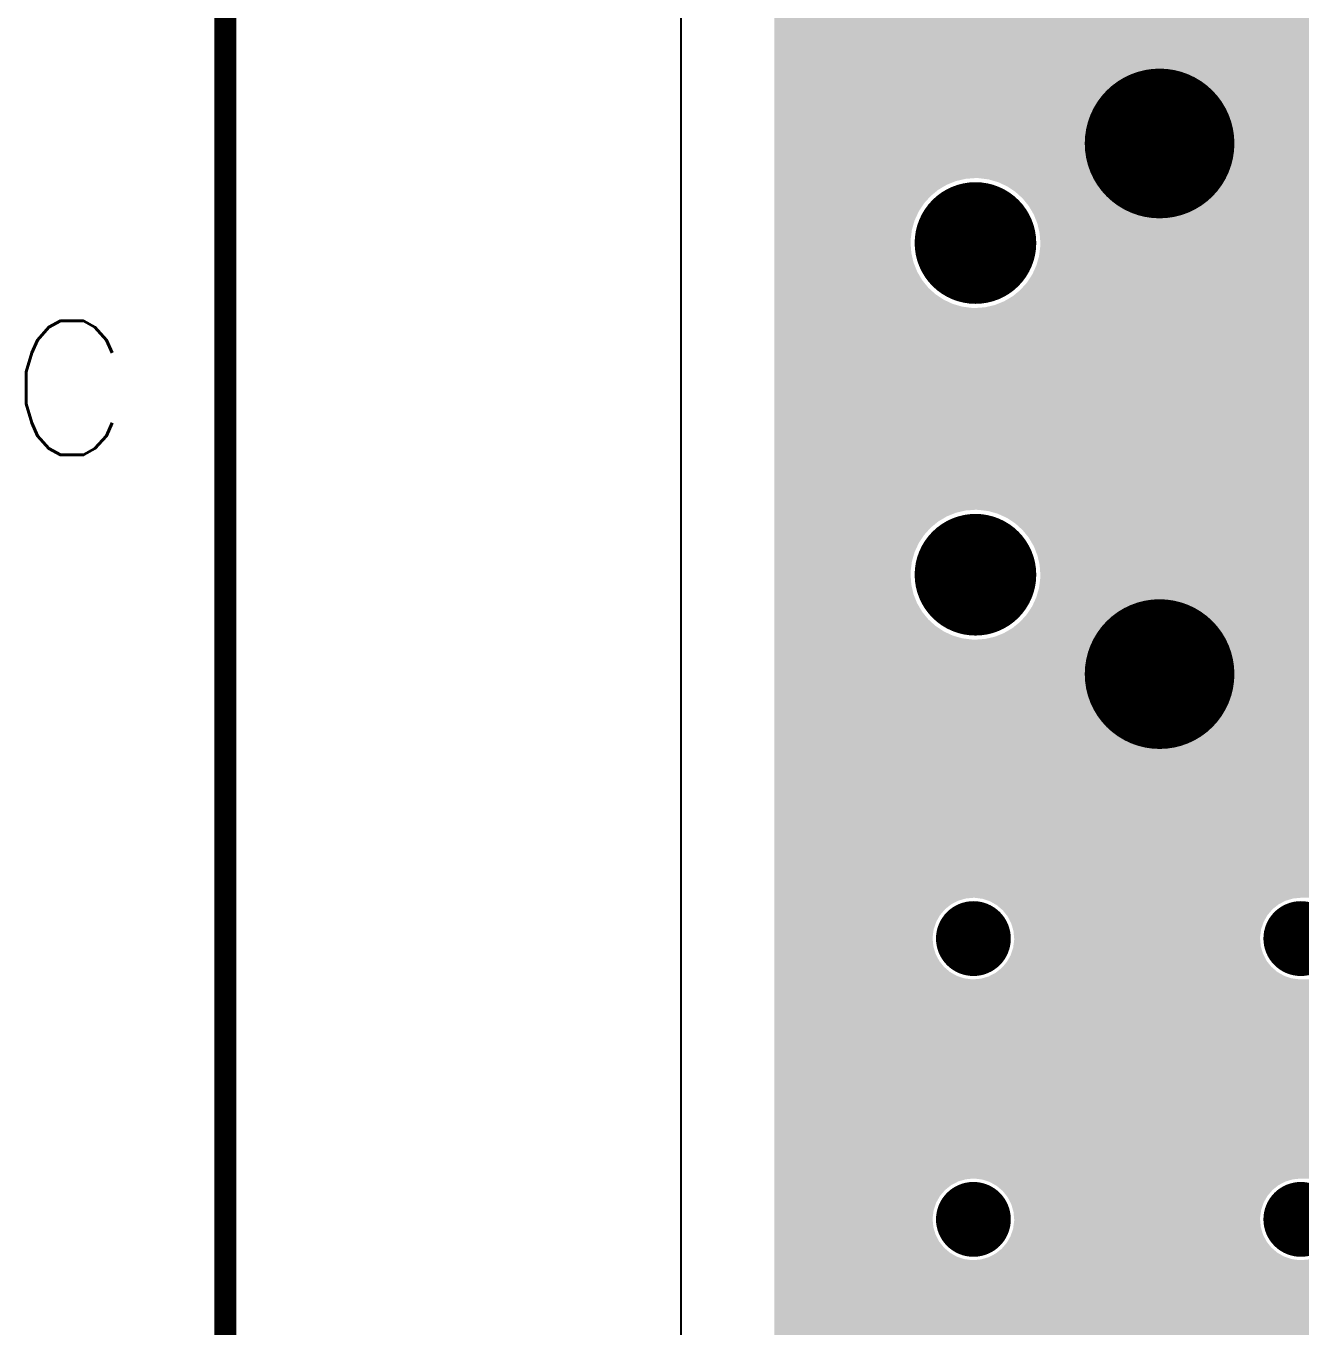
# Model space of a CAD drawing. Extents: x 295 to 953, y 10 to 290.
# Drawn here: x 487.51 to 516.07, y 151.47 to 180.6 of the extents above; entities that cross this region are included whole.
import ezdxf
from ezdxf.enums import TextEntityAlignment as Align

# ---------------------------------------------------------------- set-up
doc = ezdxf.new("R2010")
doc.units = 0
doc.header["$LTSCALE"] = 5
doc.header["$MEASUREMENT"] = 0
doc.layers.get('0').update_dxf_attribs({"linetype": 'CONTINUOUS', "lineweight": 25})
doc.layers.add('문자', color=4, linetype='CONTINUOUS')
doc.layers.add('테두리', color=3, linetype='CONTINUOUS')
doc.styles.get("Standard").update_dxf_attribs({"font": 'simplex.shx'})

# ---------------------------------------------------------------- blocks, each defined once
blk = doc.blocks.new('C')
at = {"layer": '테두리', "const_width": 0.5}
blk.add_lwpolyline([(15, 285), (15, 15), (405, 15), (405, 285), (15, 285)], dxfattribs=at)
at = {"layer": '문자'}
blk.add_text('C', height=3, dxfattribs=at).set_placement((11.5, 172.5), align=Align.MIDDLE)

msp = doc.modelspace()

# ---------------------------------------------------------------- linework, layer by layer
msp.add_line((502.179, 232.678), (502.179, 102.326))
msp.add_line((502.179, 232.678), (502.179, 102.326))
for points, const_width in [([(512.066, 177.973, 1), (513.742, 177.973, 1)], 1.676), ([(508.099, 175.744, 1), (509.461, 175.744, 1)], 1.362), ([(508.099, 168.317, 1), (509.461, 168.317, 1)], 1.362), ([(512.066, 166.092, 1), (513.742, 166.092, 1)], 1.676), ([(508.315, 160.17, 1), (509.153, 160.17, 1)], 0.838), ([(515.649, 160.17, 1), (516.487, 160.17, 1)], 0.838), ([(508.315, 153.883, 1), (509.153, 153.883, 1)], 0.838), ([(515.649, 153.883, 1), (516.487, 153.883, 1)], 0.838)]:
    msp.add_lwpolyline(points, format="xyb", close=True, dxfattribs=dict(const_width=const_width))
for points in [[(504.275, 179.465), (504.275, 181.424), (554.206, 179.465), (554.206, 181.424)], [(504.275, 179.448), (504.275, 179.465), (512.681, 179.448), (512.904, 179.465)], [(504.275, 179.399), (504.275, 179.448), (512.463, 179.399), (512.681, 179.448)], [(513.01, 179.461), (512.904, 179.465), (554.206, 179.461), (554.206, 179.465)], [(513.232, 179.429), (513.01, 179.461), (554.206, 179.429), (554.206, 179.461)], [(504.275, 179.317), (504.275, 179.399), (512.255, 179.317), (512.463, 179.399)], [(504.275, 179.205), (504.275, 179.317), (512.062, 179.205), (512.255, 179.317)], [(504.275, 179.065), (504.275, 179.205), (511.887, 179.065), (512.062, 179.205)], [(513.445, 179.364), (513.232, 179.429), (554.206, 179.364), (554.206, 179.429)], [(513.647, 179.267), (513.445, 179.364), (554.206, 179.267), (554.206, 179.364)], [(513.832, 179.142), (513.647, 179.267), (554.206, 179.142), (554.206, 179.267)], [(504.275, 178.901), (504.275, 179.065), (511.736, 178.901), (511.887, 179.065)], [(504.275, 178.716), (504.275, 178.901), (511.61, 178.716), (511.736, 178.901)], [(513.996, 178.99), (513.832, 179.142), (554.206, 178.99), (554.206, 179.142)], [(514.072, 178.895), (513.996, 178.99), (554.206, 178.895), (554.206, 178.99)], [(514.085, 178.878), (514.072, 178.895), (530.563, 178.878), (530.737, 178.895)], [(514.125, 178.829), (514.085, 178.878), (530.395, 178.829), (530.563, 178.878)], [(504.275, 178.514), (504.275, 178.716), (511.514, 178.514), (511.61, 178.716)], [(514.136, 178.815), (514.125, 178.829), (530.369, 178.815), (530.395, 178.829)], [(514.174, 178.748), (514.136, 178.815), (530.24, 178.748), (530.369, 178.815)], [(514.237, 178.64), (514.174, 178.748), (530.103, 178.64), (530.24, 178.748)], [(514.248, 178.622), (514.237, 178.64), (530.088, 178.622), (530.103, 178.64)], [(514.293, 178.507), (514.248, 178.622), (529.989, 178.507), (530.088, 178.622)], [(504.275, 178.301), (504.275, 178.514), (511.448, 178.301), (511.514, 178.514)], [(504.275, 178.08), (504.275, 178.301), (511.416, 178.08), (511.448, 178.301)], [(514.329, 178.414), (514.293, 178.507), (529.936, 178.414), (529.989, 178.507)], [(514.343, 178.355), (514.329, 178.414), (529.903, 178.355), (529.936, 178.414)], [(514.379, 178.196), (514.343, 178.355), (529.849, 178.196), (529.903, 178.355)], [(504.275, 177.973), (504.275, 178.08), (511.412, 177.973), (511.416, 178.08)], [(514.38, 178.189), (514.379, 178.196), (529.847, 178.189), (529.849, 178.196)], [(514.393, 178.016), (514.38, 178.189), (529.824, 178.016), (529.847, 178.189)], [(514.395, 177.982), (514.393, 178.016), (529.823, 177.982), (529.824, 178.016)], [(514.396, 177.973), (514.395, 177.982), (529.824, 177.973), (529.823, 177.982)], [(504.275, 177.75), (504.275, 177.973), (511.429, 177.75), (511.412, 177.973)], [(504.275, 177.532), (504.275, 177.75), (511.479, 177.532), (511.429, 177.75)], [(514.36, 177.646), (514.383, 177.808), (529.888, 177.646), (529.84, 177.808)], [(514.383, 177.808), (514.392, 177.867), (529.84, 177.808), (529.834, 177.867)], [(514.392, 177.867), (514.396, 177.973), (529.834, 177.867), (529.824, 177.973)], [(504.275, 177.324), (504.275, 177.532), (511.56, 177.324), (511.479, 177.532)], [(514.244, 177.326), (514.282, 177.406), (518.977, 177.326), (519.114, 177.406)], [(514.282, 177.406), (514.294, 177.432), (519.114, 177.406), (519.192, 177.432)], [(514.294, 177.432), (514.302, 177.456), (519.192, 177.432), (519.264, 177.456)], [(514.302, 177.456), (514.307, 177.472), (519.264, 177.456), (519.421, 177.472)], [(514.307, 177.472), (514.31, 177.485), (529.98, 177.472), (529.97, 177.485)], [(514.31, 177.485), (514.358, 177.64), (529.97, 177.485), (529.889, 177.64)], [(514.358, 177.64), (514.36, 177.646), (529.889, 177.64), (529.888, 177.646)], [(504.275, 177.198), (504.275, 177.324), (511.634, 177.198), (511.56, 177.324)], [(504.275, 177.181), (504.275, 177.198), (508.56, 177.181), (508.78, 177.198)], [(504.275, 177.131), (504.275, 177.181), (508.345, 177.131), (508.56, 177.181)], [(504.275, 177.05), (504.275, 177.131), (508.14, 177.05), (508.345, 177.131)], [(508.856, 177.196), (508.78, 177.198), (511.635, 177.196), (511.634, 177.198)], [(509.075, 177.168), (508.856, 177.196), (511.651, 177.168), (511.635, 177.196)], [(509.202, 177.131), (509.075, 177.168), (511.672, 177.131), (511.651, 177.168)], [(509.287, 177.107), (509.202, 177.131), (511.692, 177.107), (511.672, 177.131)], [(509.487, 177.014), (509.287, 177.107), (511.766, 177.014), (511.692, 177.107)], [(514.103, 177.091), (514.191, 177.22), (518.769, 177.091), (518.86, 177.22)], [(514.191, 177.22), (514.198, 177.23), (518.86, 177.22), (518.872, 177.23)], [(514.198, 177.23), (514.244, 177.326), (518.872, 177.23), (518.977, 177.326)], [(504.275, 176.938), (504.275, 177.05), (507.95, 176.938), (508.14, 177.05)], [(504.275, 176.798), (504.275, 176.938), (507.779, 176.798), (507.95, 176.938)], [(509.575, 176.957), (509.487, 177.014), (511.812, 176.957), (511.766, 177.014)], [(509.671, 176.893), (509.575, 176.957), (511.881, 176.893), (511.812, 176.957)], [(509.768, 176.805), (509.671, 176.893), (511.976, 176.805), (511.881, 176.893)], [(513.807, 176.79), (513.921, 176.881), (518.676, 176.79), (518.694, 176.881)], [(513.921, 176.881), (513.98, 176.945), (518.694, 176.881), (518.706, 176.945)], [(513.98, 176.945), (514.072, 177.045), (518.706, 176.945), (518.749, 177.045)], [(514.072, 177.045), (514.103, 177.091), (518.749, 177.045), (518.769, 177.091)], [(504.275, 176.635), (504.275, 176.798), (507.631, 176.635), (507.779, 176.798)], [(504.275, 176.451), (504.275, 176.635), (507.509, 176.451), (507.631, 176.635)], [(509.835, 176.745), (509.768, 176.805), (512.065, 176.745), (511.976, 176.805)], [(509.888, 176.679), (509.835, 176.745), (512.161, 176.679), (512.065, 176.745)], [(509.967, 176.583), (509.888, 176.679), (512.363, 176.583), (512.161, 176.679)], [(509.974, 176.574), (509.967, 176.583), (512.393, 176.574), (512.363, 176.583)], [(510.007, 176.518), (509.974, 176.574), (512.576, 176.518), (512.393, 176.574)], [(513.127, 176.498), (513.345, 176.548), (518.712, 176.498), (518.696, 176.548)], [(513.345, 176.548), (513.394, 176.567), (518.696, 176.548), (518.69, 176.567)], [(513.394, 176.567), (513.553, 176.63), (518.69, 176.567), (518.683, 176.63)], [(513.553, 176.63), (513.716, 176.724), (518.683, 176.63), (518.673, 176.724)], [(513.716, 176.724), (513.746, 176.742), (518.673, 176.724), (518.674, 176.742)], [(513.746, 176.742), (513.807, 176.79), (518.674, 176.742), (518.676, 176.79)], [(504.275, 176.25), (504.275, 176.451), (507.417, 176.25), (507.509, 176.451)], [(504.275, 176.038), (504.275, 176.25), (507.356, 176.038), (507.417, 176.25)], [(510.026, 176.485), (510.007, 176.518), (512.798, 176.485), (512.576, 176.518)], [(510.029, 176.481), (510.026, 176.485), (512.904, 176.481), (512.798, 176.485)], [(510.066, 176.417), (510.029, 176.481), (518.739, 176.417), (518.718, 176.481)], [(510.086, 176.384), (510.066, 176.417), (518.759, 176.384), (518.739, 176.417)], [(510.127, 176.28), (510.086, 176.384), (518.819, 176.28), (518.759, 176.384)], [(510.168, 176.179), (510.127, 176.28), (518.912, 176.179), (518.819, 176.28)], [(512.904, 176.481), (513.127, 176.498), (518.718, 176.481), (518.712, 176.498)], [(504.275, 175.819), (504.275, 176.038), (507.328, 175.819), (507.356, 176.038)], [(510.171, 176.164), (510.168, 176.179), (518.926, 176.164), (518.912, 176.179)], [(510.192, 176.072), (510.171, 176.164), (519.055, 176.072), (518.926, 176.164)], [(510.207, 176.01), (510.192, 176.072), (519.2, 176.01), (519.055, 176.072)], [(510.214, 175.979), (510.207, 176.01), (519.355, 175.979), (519.2, 176.01)], [(510.215, 175.976), (510.214, 175.979), (519.421, 175.976), (519.355, 175.979)], [(510.218, 175.964), (510.215, 175.976), (532.973, 175.964), (532.974, 175.976)], [(510.221, 175.921), (510.218, 175.964), (532.967, 175.921), (532.973, 175.964)], [(504.275, 175.744), (504.275, 175.819), (507.326, 175.744), (507.328, 175.819)], [(504.275, 175.524), (504.275, 175.744), (507.343, 175.524), (507.326, 175.744)], [(510.216, 175.544), (510.232, 175.668), (533.033, 175.544), (532.996, 175.668)], [(510.224, 175.886), (510.221, 175.921), (532.966, 175.886), (532.967, 175.921)], [(510.234, 175.744), (510.224, 175.886), (532.98, 175.744), (532.966, 175.886)], [(510.232, 175.668), (510.234, 175.712), (532.996, 175.668), (532.983, 175.712)], [(510.234, 175.712), (510.234, 175.744), (532.983, 175.712), (532.98, 175.744)], [(504.275, 175.309), (504.275, 175.524), (507.392, 175.309), (507.343, 175.524)], [(510.148, 175.252), (510.187, 175.389), (533.222, 175.252), (533.113, 175.389)], [(510.187, 175.389), (510.204, 175.449), (533.113, 175.389), (533.082, 175.449)], [(510.204, 175.449), (510.216, 175.544), (533.082, 175.449), (533.033, 175.544)], [(504.275, 175.104), (504.275, 175.309), (507.474, 175.104), (507.392, 175.309)], [(504.275, 174.913), (504.275, 175.104), (507.586, 174.913), (507.474, 175.104)], [(510.058, 175.052), (510.098, 175.139), (533.507, 175.052), (533.355, 175.139)], [(510.098, 175.139), (510.143, 175.237), (533.355, 175.139), (533.24, 175.237)], [(510.143, 175.237), (510.148, 175.252), (533.24, 175.237), (533.222, 175.252)], [(504.275, 174.742), (504.275, 174.913), (507.725, 174.742), (507.586, 174.913)], [(509.795, 174.704), (509.929, 174.852), (554.206, 174.704), (554.206, 174.852)], [(509.929, 174.852), (510.009, 174.972), (554.206, 174.852), (554.206, 174.972)], [(510.009, 174.973), (510.024, 174.996), (533.846, 174.973), (533.672, 174.996)], [(510.009, 174.972), (510.009, 174.973), (533.88, 174.972), (533.846, 174.973)], [(510.024, 174.996), (510.051, 175.037), (533.672, 174.996), (533.553, 175.037)], [(510.051, 175.037), (510.058, 175.052), (533.553, 175.037), (533.507, 175.052)], [(504.275, 174.594), (504.275, 174.742), (507.889, 174.594), (507.725, 174.742)], [(504.275, 174.473), (504.275, 174.594), (508.073, 174.473), (507.889, 174.594)], [(509.439, 174.449), (509.61, 174.55), (544.771, 174.449), (544.899, 174.55)], [(509.61, 174.55), (509.62, 174.557), (544.899, 174.55), (544.908, 174.557)], [(509.62, 174.557), (509.719, 174.638), (544.908, 174.557), (545.064, 174.638)], [(509.719, 174.638), (509.78, 174.687), (545.064, 174.638), (545.231, 174.687)], [(509.78, 174.687), (509.781, 174.689), (545.231, 174.687), (545.245, 174.689)], [(509.781, 174.689), (509.795, 174.704), (545.245, 174.689), (545.405, 174.704)], [(504.275, 174.38), (504.275, 174.473), (508.273, 174.38), (508.073, 174.473)], [(504.275, 174.319), (504.275, 174.38), (508.486, 174.319), (508.273, 174.38)], [(504.275, 174.291), (504.275, 174.319), (508.704, 174.291), (508.486, 174.319)], [(504.275, 174.289), (504.275, 174.291), (508.78, 174.289), (508.704, 174.291)], [(504.275, 174.164), (504.275, 174.289), (544.571, 174.164), (544.643, 174.289)], [(508.78, 174.289), (509, 174.306), (544.643, 174.289), (544.652, 174.306)], [(509, 174.306), (509.043, 174.316), (544.652, 174.306), (544.658, 174.316)], [(509.043, 174.316), (509.215, 174.356), (544.658, 174.316), (544.692, 174.356)], [(509.215, 174.356), (509.42, 174.438), (544.692, 174.356), (544.762, 174.438)], [(509.42, 174.438), (509.439, 174.449), (544.762, 174.438), (544.771, 174.449)], [(504.275, 173.998), (504.275, 174.164), (544.515, 173.998), (544.571, 174.164)], [(504.275, 173.825), (504.275, 173.998), (544.492, 173.825), (544.515, 173.998)], [(504.275, 173.791), (504.275, 173.825), (544.492, 173.791), (544.492, 173.825)], [(504.275, 173.656), (504.275, 173.791), (544.504, 173.656), (544.492, 173.791)], [(504.275, 173.64), (504.275, 173.656), (530.563, 173.64), (530.737, 173.656)], [(504.275, 173.59), (504.275, 173.64), (530.395, 173.59), (530.563, 173.64)], [(504.275, 173.51), (504.275, 173.59), (530.24, 173.51), (530.395, 173.59)], [(504.275, 173.401), (504.275, 173.51), (530.103, 173.401), (530.24, 173.51)], [(504.275, 173.268), (504.275, 173.401), (529.989, 173.268), (530.103, 173.401)], [(504.275, 173.116), (504.275, 173.268), (529.903, 173.116), (529.989, 173.268)], [(504.275, 172.951), (504.275, 173.116), (529.847, 172.951), (529.903, 173.116)], [(504.275, 172.777), (504.275, 172.951), (529.824, 172.777), (529.847, 172.951)], [(504.275, 172.743), (504.275, 172.777), (529.823, 172.743), (529.824, 172.777)], [(504.275, 172.569), (504.275, 172.743), (529.84, 172.569), (529.823, 172.743)], [(504.275, 172.401), (504.275, 172.569), (529.889, 172.401), (529.84, 172.569)], [(504.275, 172.246), (504.275, 172.401), (529.97, 172.246), (529.889, 172.401)], [(504.275, 172.109), (504.275, 172.246), (530.079, 172.109), (529.97, 172.246)], [(504.275, 171.995), (504.275, 172.109), (530.211, 171.995), (530.079, 172.109)], [(504.275, 171.909), (504.275, 171.995), (530.363, 171.909), (530.211, 171.995)], [(504.275, 171.853), (504.275, 171.909), (530.529, 171.853), (530.363, 171.909)], [(504.275, 171.83), (504.275, 171.853), (530.702, 171.83), (530.529, 171.853)], [(504.275, 171.829), (504.275, 171.83), (530.737, 171.829), (530.702, 171.83)], [(504.275, 170.513), (504.275, 171.829), (554.206, 170.513), (554.206, 171.829)], [(504.275, 170.496), (504.275, 170.513), (541.04, 170.496), (541.214, 170.513)], [(504.275, 170.447), (504.275, 170.496), (540.873, 170.447), (541.04, 170.496)], [(504.275, 170.366), (504.275, 170.447), (540.717, 170.366), (540.873, 170.447)], [(504.275, 170.348), (504.275, 170.366), (540.694, 170.348), (540.717, 170.366)], [(504.275, 170.331), (504.275, 170.348), (528.484, 170.331), (528.641, 170.348)], [(504.275, 170.282), (504.275, 170.331), (528.334, 170.282), (528.484, 170.331)], [(504.275, 170.202), (504.275, 170.282), (528.197, 170.202), (528.334, 170.282)], [(504.275, 170.095), (504.275, 170.202), (528.081, 170.095), (528.197, 170.202)], [(504.275, 169.966), (504.275, 170.095), (527.989, 169.966), (528.081, 170.095)], [(504.275, 169.821), (504.275, 169.966), (527.927, 169.821), (527.989, 169.966)], [(504.275, 169.771), (504.275, 169.821), (527.917, 169.771), (527.927, 169.821)], [(504.275, 169.755), (504.275, 169.771), (508.56, 169.755), (508.78, 169.771)], [(504.275, 169.705), (504.275, 169.755), (508.345, 169.705), (508.56, 169.755)], [(504.275, 169.623), (504.275, 169.705), (508.14, 169.623), (508.345, 169.705)], [(504.275, 169.511), (504.275, 169.623), (507.95, 169.511), (508.14, 169.623)], [(508.856, 169.769), (508.78, 169.771), (527.916, 169.769), (527.917, 169.771)], [(509.075, 169.741), (508.856, 169.769), (527.911, 169.741), (527.916, 169.769)], [(509.287, 169.68), (509.075, 169.741), (527.899, 169.68), (527.911, 169.741)], [(509.319, 169.665), (509.287, 169.68), (527.896, 169.665), (527.899, 169.68)], [(509.462, 169.6), (509.319, 169.665), (527.893, 169.6), (527.896, 169.665)], [(509.487, 169.588), (509.462, 169.6), (527.894, 169.588), (527.893, 169.6)], [(509.671, 169.466), (509.487, 169.588), (527.907, 169.466), (527.894, 169.588)], [(504.275, 169.372), (504.275, 169.511), (507.779, 169.372), (507.95, 169.511)], [(504.275, 169.208), (504.275, 169.372), (507.631, 169.208), (507.779, 169.372)], [(509.698, 169.442), (509.671, 169.466), (527.91, 169.442), (527.907, 169.466)], [(509.835, 169.318), (509.698, 169.442), (527.951, 169.318), (527.91, 169.442)], [(509.856, 169.292), (509.835, 169.318), (527.959, 169.292), (527.951, 169.318)], [(509.967, 169.156), (509.856, 169.292), (528.039, 169.156), (527.959, 169.292)], [(504.275, 169.024), (504.275, 169.208), (507.509, 169.024), (507.631, 169.208)], [(504.275, 168.824), (504.275, 169.024), (507.417, 168.824), (507.509, 169.024)], [(509.974, 169.147), (509.967, 169.156), (528.047, 169.147), (528.039, 169.156)], [(510.038, 169.039), (509.974, 169.147), (528.146, 169.039), (528.047, 169.147)], [(510.086, 168.957), (510.038, 169.039), (528.261, 168.957), (528.146, 169.039)], [(510.09, 168.947), (510.086, 168.957), (528.275, 168.947), (528.261, 168.957)], [(504.275, 168.612), (504.275, 168.824), (507.356, 168.612), (507.417, 168.824)], [(510.115, 168.885), (510.09, 168.947), (528.42, 168.885), (528.275, 168.947)], [(510.127, 168.854), (510.115, 168.885), (528.575, 168.854), (528.42, 168.885)], [(510.128, 168.851), (510.127, 168.854), (528.641, 168.851), (528.575, 168.854)], [(510.162, 168.766), (510.128, 168.851), (540.841, 168.766), (540.69, 168.851)], [(510.168, 168.752), (510.162, 168.766), (540.881, 168.752), (540.841, 168.766)], [(510.178, 168.71), (510.168, 168.752), (541.007, 168.71), (540.881, 168.752)], [(510.183, 168.687), (510.178, 168.71), (541.18, 168.687), (541.007, 168.71)], [(510.183, 168.686), (510.183, 168.687), (541.214, 168.686), (541.18, 168.687)], [(510.218, 168.537), (510.183, 168.686), (554.206, 168.537), (554.206, 168.686)], [(504.275, 168.393), (504.275, 168.612), (507.328, 168.393), (507.356, 168.612)], [(504.275, 168.317), (504.275, 168.393), (507.326, 168.317), (507.328, 168.393)], [(510.234, 168.317), (510.218, 168.537), (554.206, 168.317), (554.206, 168.537)], [(504.275, 168.097), (504.275, 168.317), (507.343, 168.097), (507.326, 168.317)], [(504.275, 167.882), (504.275, 168.097), (507.392, 167.882), (507.343, 168.097)], [(510.204, 168.023), (510.232, 168.241), (554.206, 168.023), (554.206, 168.241)], [(510.232, 168.241), (510.234, 168.317), (554.206, 168.241), (554.206, 168.317)], [(504.275, 167.677), (504.275, 167.882), (507.474, 167.677), (507.392, 167.882)], [(510.051, 167.61), (510.143, 167.811), (554.206, 167.61), (554.206, 167.811)], [(510.143, 167.811), (510.204, 168.023), (554.206, 167.811), (554.206, 168.023)], [(504.275, 167.487), (504.275, 167.677), (507.586, 167.487), (507.474, 167.677)], [(509.935, 167.435), (509.989, 167.517), (512.255, 167.435), (512.463, 167.517)], [(509.989, 167.517), (510.022, 167.567), (512.463, 167.517), (512.681, 167.567)], [(510.022, 167.567), (510.033, 167.584), (512.681, 167.567), (512.904, 167.584)], [(510.033, 167.584), (510.051, 167.61), (554.206, 167.584), (554.206, 167.61)], [(513.01, 167.58), (512.904, 167.584), (554.206, 167.58), (554.206, 167.584)], [(513.232, 167.547), (513.01, 167.58), (554.206, 167.547), (554.206, 167.58)], [(513.445, 167.482), (513.232, 167.547), (554.206, 167.482), (554.206, 167.547)], [(504.275, 167.316), (504.275, 167.487), (507.725, 167.316), (507.586, 167.487)], [(504.275, 167.168), (504.275, 167.316), (507.889, 167.168), (507.725, 167.316)], [(509.685, 167.184), (509.781, 167.262), (511.887, 167.184), (511.986, 167.262)], [(509.781, 167.262), (509.836, 167.323), (511.986, 167.262), (512.062, 167.323)], [(509.836, 167.323), (509.929, 167.426), (512.062, 167.323), (512.239, 167.426)], [(509.929, 167.426), (509.935, 167.435), (512.239, 167.426), (512.255, 167.435)], [(513.647, 167.386), (513.445, 167.482), (554.206, 167.386), (554.206, 167.482)], [(513.832, 167.26), (513.647, 167.386), (554.206, 167.26), (554.206, 167.386)], [(513.996, 167.108), (513.832, 167.26), (554.206, 167.108), (554.206, 167.26)], [(504.275, 167.046), (504.275, 167.168), (508.073, 167.046), (507.889, 167.168)], [(504.275, 166.954), (504.275, 167.046), (508.273, 166.954), (508.073, 167.046)], [(504.275, 166.893), (504.275, 166.954), (508.486, 166.893), (508.273, 166.954)], [(509, 166.88), (509.215, 166.929), (511.641, 166.88), (511.674, 166.929)], [(509.215, 166.929), (509.42, 167.011), (511.674, 166.929), (511.73, 167.011)], [(509.42, 167.011), (509.434, 167.02), (511.73, 167.011), (511.736, 167.02)], [(509.434, 167.02), (509.61, 167.123), (511.736, 167.02), (511.831, 167.123)], [(509.61, 167.123), (509.685, 167.184), (511.831, 167.123), (511.887, 167.184)], [(514.136, 166.934), (513.996, 167.108), (554.206, 166.934), (554.206, 167.108)], [(514.248, 166.74), (514.136, 166.934), (554.206, 166.74), (554.206, 166.934)], [(504.275, 166.865), (504.275, 166.893), (508.704, 166.865), (508.486, 166.893)], [(504.275, 166.863), (504.275, 166.865), (508.78, 166.863), (508.704, 166.865)], [(504.275, 166.835), (504.275, 166.863), (511.61, 166.835), (511.629, 166.863)], [(504.275, 166.633), (504.275, 166.835), (511.514, 166.633), (511.61, 166.835)], [(504.275, 166.419), (504.275, 166.633), (511.448, 166.419), (511.514, 166.633)], [(508.78, 166.863), (509, 166.88), (511.629, 166.863), (511.641, 166.88)], [(514.329, 166.532), (514.248, 166.74), (554.206, 166.532), (554.206, 166.74)], [(504.275, 166.198), (504.275, 166.419), (511.416, 166.198), (511.448, 166.419)], [(514.379, 166.315), (514.329, 166.532), (554.206, 166.315), (554.206, 166.532)], [(504.275, 166.092), (504.275, 166.198), (511.412, 166.092), (511.416, 166.198)], [(504.275, 165.869), (504.275, 166.092), (511.429, 165.869), (511.412, 166.092)], [(514.396, 166.092), (514.379, 166.315), (554.206, 166.092), (554.206, 166.315)], [(514.392, 165.985), (514.396, 166.092), (554.206, 165.985), (554.206, 166.092)], [(504.275, 165.651), (504.275, 165.869), (511.479, 165.651), (511.429, 165.869)], [(514.294, 165.55), (514.36, 165.764), (554.206, 165.55), (554.206, 165.764)], [(514.36, 165.764), (514.392, 165.985), (554.206, 165.764), (554.206, 165.985)], [(504.275, 165.443), (504.275, 165.651), (511.56, 165.443), (511.479, 165.651)], [(514.198, 165.349), (514.294, 165.55), (554.206, 165.349), (554.206, 165.55)], [(504.275, 165.25), (504.275, 165.443), (511.672, 165.25), (511.56, 165.443)], [(504.275, 165.075), (504.275, 165.25), (511.812, 165.075), (511.672, 165.25)], [(513.921, 165), (514.072, 165.164), (554.206, 165), (554.206, 165.164)], [(514.072, 165.164), (514.198, 165.349), (554.206, 165.164), (554.206, 165.349)], [(504.275, 164.923), (504.275, 165.075), (511.976, 164.923), (511.812, 165.075)], [(504.275, 164.798), (504.275, 164.923), (512.161, 164.798), (511.976, 164.923)], [(513.746, 164.86), (513.921, 165), (554.206, 164.86), (554.206, 165)], [(504.275, 164.701), (504.275, 164.798), (512.363, 164.701), (512.161, 164.798)], [(504.275, 164.636), (504.275, 164.701), (512.576, 164.636), (512.363, 164.701)], [(504.275, 164.604), (504.275, 164.636), (512.798, 164.604), (512.576, 164.636)], [(504.275, 164.6), (504.275, 164.604), (512.904, 164.6), (512.798, 164.604)], [(504.275, 161.547), (504.275, 164.6), (554.206, 161.547), (554.206, 164.6)], [(512.904, 164.6), (513.127, 164.616), (554.206, 164.6), (554.206, 164.616)], [(513.127, 164.616), (513.345, 164.666), (554.206, 164.616), (554.206, 164.666)], [(513.345, 164.666), (513.553, 164.748), (554.206, 164.666), (554.206, 164.748)], [(513.553, 164.748), (513.746, 164.86), (554.206, 164.748), (554.206, 164.86)], [(504.275, 161.53), (504.275, 161.547), (533.932, 161.53), (534.09, 161.547)], [(504.275, 161.48), (504.275, 161.53), (533.782, 161.48), (533.932, 161.53)], [(504.275, 161.401), (504.275, 161.48), (533.646, 161.401), (533.782, 161.48)], [(504.275, 161.294), (504.275, 161.401), (533.529, 161.294), (533.646, 161.401)], [(504.275, 161.165), (504.275, 161.294), (533.437, 161.165), (533.529, 161.294)], [(504.275, 161.083), (504.275, 161.165), (533.402, 161.083), (533.437, 161.165)], [(504.275, 161.067), (504.275, 161.083), (508.56, 161.067), (508.734, 161.083)], [(504.275, 161.017), (504.275, 161.067), (508.392, 161.017), (508.56, 161.067)], [(504.275, 160.937), (504.275, 161.017), (508.237, 160.937), (508.392, 161.017)], [(504.275, 160.828), (504.275, 160.937), (508.1, 160.828), (508.237, 160.937)], [(504.275, 160.695), (504.275, 160.828), (507.986, 160.695), (508.1, 160.828)], [(508.768, 161.083), (508.734, 161.083), (516.061, 161.083), (516.068, 161.083)], [(508.888, 161.067), (508.768, 161.083), (515.894, 161.067), (516.061, 161.083)], [(508.942, 161.06), (508.888, 161.067), (515.87, 161.06), (515.894, 161.067)], [(509.067, 161.017), (508.942, 161.06), (515.727, 161.017), (515.87, 161.06)], [(509.107, 161.004), (509.067, 161.017), (515.701, 161.004), (515.727, 161.017)], [(509.225, 160.937), (509.107, 161.004), (515.571, 160.937), (515.701, 161.004)], [(509.259, 160.917), (509.225, 160.937), (515.547, 160.917), (515.571, 160.937)], [(509.364, 160.828), (509.259, 160.917), (515.434, 160.828), (515.547, 160.917)], [(509.392, 160.804), (509.364, 160.828), (515.414, 160.804), (515.434, 160.828)], [(509.478, 160.695), (509.392, 160.804), (515.321, 160.695), (515.414, 160.804)], [(504.275, 160.543), (504.275, 160.695), (507.9, 160.543), (507.986, 160.695)], [(504.275, 160.378), (504.275, 160.543), (507.844, 160.378), (507.9, 160.543)], [(509.501, 160.667), (509.478, 160.695), (515.304, 160.667), (515.321, 160.695)], [(509.565, 160.543), (509.501, 160.667), (515.234, 160.543), (515.304, 160.667)], [(509.581, 160.511), (509.565, 160.543), (515.224, 160.511), (515.234, 160.543)], [(509.621, 160.378), (509.581, 160.511), (515.178, 160.378), (515.224, 160.511)], [(504.275, 160.204), (504.275, 160.378), (507.821, 160.204), (507.844, 160.378)], [(509.631, 160.344), (509.621, 160.378), (515.174, 160.344), (515.178, 160.378)], [(509.644, 160.204), (509.631, 160.344), (515.155, 160.204), (515.174, 160.344)], [(504.275, 160.17), (504.275, 160.204), (507.82, 160.17), (507.821, 160.204)], [(504.275, 159.996), (504.275, 160.17), (507.837, 159.996), (507.82, 160.17)], [(504.275, 159.828), (504.275, 159.996), (507.887, 159.828), (507.837, 159.996)], [(509.579, 159.828), (509.624, 159.962), (515.221, 159.828), (515.181, 159.962)], [(509.624, 159.962), (509.628, 159.996), (515.181, 159.962), (515.171, 159.996)], [(509.628, 159.996), (509.647, 160.135), (515.171, 159.996), (515.158, 160.135)], [(509.648, 160.17), (509.644, 160.204), (515.155, 160.17), (515.155, 160.204)], [(509.647, 160.135), (509.648, 160.17), (515.158, 160.135), (515.155, 160.17)], [(504.275, 159.673), (504.275, 159.828), (507.967, 159.673), (507.887, 159.828)], [(504.275, 159.536), (504.275, 159.673), (508.076, 159.536), (507.967, 159.673)], [(509.389, 159.536), (509.481, 159.644), (515.41, 159.536), (515.324, 159.644)], [(509.481, 159.644), (509.498, 159.673), (515.324, 159.644), (515.301, 159.673)], [(509.498, 159.673), (509.568, 159.796), (515.301, 159.673), (515.237, 159.796)], [(509.568, 159.796), (509.579, 159.828), (515.237, 159.796), (515.221, 159.828)], [(504.275, 159.422), (504.275, 159.536), (508.209, 159.422), (508.076, 159.536)], [(504.275, 159.336), (504.275, 159.422), (508.361, 159.336), (508.209, 159.422)], [(509.102, 159.336), (509.231, 159.403), (515.695, 159.336), (515.577, 159.403)], [(509.231, 159.403), (509.255, 159.422), (515.577, 159.403), (515.543, 159.422)], [(509.255, 159.422), (509.368, 159.512), (515.543, 159.422), (515.439, 159.512)], [(509.368, 159.512), (509.389, 159.536), (515.439, 159.512), (515.41, 159.536)], [(504.275, 159.28), (504.275, 159.336), (508.526, 159.28), (508.361, 159.336)], [(504.275, 159.257), (504.275, 159.28), (508.7, 159.257), (508.526, 159.28)], [(504.275, 159.256), (504.275, 159.257), (508.734, 159.256), (508.7, 159.257)], [(504.275, 158.944), (504.275, 159.256), (554.206, 158.944), (554.206, 159.256)], [(508.734, 159.256), (508.741, 159.257), (516.068, 159.256), (516.034, 159.257)], [(508.741, 159.257), (508.908, 159.273), (516.034, 159.257), (515.914, 159.273)], [(508.908, 159.273), (508.932, 159.28), (515.914, 159.273), (515.861, 159.28)], [(508.932, 159.28), (509.076, 159.322), (515.861, 159.28), (515.735, 159.322)], [(509.076, 159.322), (509.102, 159.336), (515.735, 159.322), (515.695, 159.336)], [(516.068, 159.256), (516.075, 159.257), (546.453, 159.256), (546.419, 159.257)], [(504.275, 158.942), (504.275, 158.944), (534.043, 158.942), (534.09, 158.944)], [(504.275, 158.937), (504.275, 158.942), (533.996, 158.937), (534.043, 158.942)], [(504.275, 158.929), (504.275, 158.937), (533.949, 158.929), (533.996, 158.937)], [(504.275, 158.917), (504.275, 158.929), (533.904, 158.917), (533.949, 158.929)], [(504.275, 158.902), (504.275, 158.917), (533.859, 158.902), (533.904, 158.917)], [(504.275, 158.885), (504.275, 158.902), (533.816, 158.885), (533.859, 158.902)], [(504.275, 158.864), (504.275, 158.885), (533.774, 158.864), (533.816, 158.885)], [(504.275, 158.84), (504.275, 158.864), (533.733, 158.84), (533.774, 158.864)], [(504.275, 158.821), (504.275, 158.84), (533.706, 158.821), (533.733, 158.84)], [(504.275, 158.702), (504.275, 158.821), (533.825, 158.702), (533.706, 158.821)], [(504.275, 158.667), (504.275, 158.702), (554.206, 158.667), (554.206, 158.702)], [(504.275, 158.628), (504.275, 158.667), (533.526, 158.628), (533.552, 158.667)], [(504.275, 158.587), (504.275, 158.628), (533.503, 158.587), (533.526, 158.628)], [(504.275, 158.544), (504.275, 158.587), (533.483, 158.544), (533.503, 158.587)], [(504.275, 158.501), (504.275, 158.544), (533.466, 158.501), (533.483, 158.544)], [(504.275, 158.456), (504.275, 158.501), (533.452, 158.456), (533.466, 158.501)], [(504.275, 158.41), (504.275, 158.456), (533.442, 158.41), (533.452, 158.456)], [(504.275, 158.363), (504.275, 158.41), (533.434, 158.363), (533.442, 158.41)], [(504.275, 158.316), (504.275, 158.363), (533.43, 158.316), (533.434, 158.363)], [(504.275, 158.269), (504.275, 158.316), (533.43, 158.269), (533.43, 158.316)], [(504.275, 158.222), (504.275, 158.269), (533.432, 158.222), (533.43, 158.269)], [(504.275, 158.176), (504.275, 158.222), (533.438, 158.176), (533.432, 158.222)], [(504.275, 158.13), (504.275, 158.176), (533.448, 158.13), (533.438, 158.176)], [(504.275, 158.084), (504.275, 158.13), (533.46, 158.084), (533.448, 158.13)], [(504.275, 158.04), (504.275, 158.084), (533.476, 158.04), (533.46, 158.084)], [(504.275, 157.997), (504.275, 158.04), (533.495, 157.997), (533.476, 158.04)], [(504.275, 157.955), (504.275, 157.997), (533.517, 157.955), (533.495, 157.997)], [(504.275, 157.916), (504.275, 157.955), (533.542, 157.916), (533.517, 157.955)], [(504.275, 157.901), (504.275, 157.916), (533.552, 157.901), (533.542, 157.916)], [(504.275, 157.866), (504.275, 157.901), (554.206, 157.866), (554.206, 157.901)], [(504.275, 157.746), (504.275, 157.866), (533.706, 157.746), (533.825, 157.866)], [(504.275, 157.721), (504.275, 157.746), (533.745, 157.721), (533.706, 157.746)], [(504.275, 157.697), (504.275, 157.721), (533.786, 157.697), (533.745, 157.721)], [(504.275, 157.677), (504.275, 157.697), (533.829, 157.677), (533.786, 157.697)], [(504.275, 157.66), (504.275, 157.677), (533.873, 157.66), (533.829, 157.677)], [(504.275, 157.647), (504.275, 157.66), (533.918, 157.647), (533.873, 157.66)], [(504.275, 157.636), (504.275, 157.647), (533.964, 157.636), (533.918, 157.647)], [(504.275, 157.629), (504.275, 157.636), (534.01, 157.629), (533.964, 157.636)], [(504.275, 157.625), (504.275, 157.629), (534.057, 157.625), (534.01, 157.629)], [(504.275, 157.624), (504.275, 157.625), (534.104, 157.624), (534.057, 157.625)], [(504.275, 157.356), (504.275, 157.624), (554.206, 157.356), (554.206, 157.624)], [(504.275, 157.339), (504.275, 157.356), (550.277, 157.339), (550.434, 157.356)], [(504.275, 157.289), (504.275, 157.339), (550.127, 157.289), (550.277, 157.339)], [(504.275, 157.21), (504.275, 157.289), (549.99, 157.21), (550.127, 157.289)], [(504.275, 157.103), (504.275, 157.21), (549.874, 157.103), (549.99, 157.21)], [(504.275, 156.974), (504.275, 157.103), (549.782, 156.974), (549.874, 157.103)], [(504.275, 156.829), (504.275, 156.974), (549.72, 156.829), (549.782, 156.974)], [(504.275, 156.673), (504.275, 156.829), (549.689, 156.673), (549.72, 156.829)], [(504.275, 156.607), (504.275, 156.673), (549.686, 156.607), (549.689, 156.673)], [(504.275, 156.45), (504.275, 156.607), (549.703, 156.45), (549.686, 156.607)], [(504.275, 156.3), (504.275, 156.45), (549.752, 156.3), (549.703, 156.45)], [(504.275, 156.163), (504.275, 156.3), (549.832, 156.163), (549.752, 156.3)], [(504.275, 156.047), (504.275, 156.163), (549.939, 156.047), (549.832, 156.163)], [(504.275, 155.955), (504.275, 156.047), (550.068, 155.955), (549.939, 156.047)], [(504.275, 155.893), (504.275, 155.955), (550.213, 155.893), (550.068, 155.955)], [(504.275, 155.862), (504.275, 155.893), (550.369, 155.862), (550.213, 155.893)], [(504.275, 155.859), (504.275, 155.862), (550.434, 155.859), (550.369, 155.862)], [(504.275, 155.845), (504.275, 155.859), (554.206, 155.845), (554.206, 155.859)], [(504.275, 155.828), (504.275, 155.845), (546.279, 155.828), (546.453, 155.845)], [(504.275, 155.778), (504.275, 155.828), (546.111, 155.778), (546.279, 155.828)], [(504.275, 155.698), (504.275, 155.778), (545.956, 155.698), (546.111, 155.778)], [(504.275, 155.589), (504.275, 155.698), (545.819, 155.589), (545.956, 155.698)], [(504.275, 155.456), (504.275, 155.589), (545.705, 155.456), (545.819, 155.589)], [(504.275, 155.304), (504.275, 155.456), (545.619, 155.304), (545.705, 155.456)], [(504.275, 155.139), (504.275, 155.304), (545.563, 155.139), (545.619, 155.304)], [(504.275, 154.966), (504.275, 155.139), (545.54, 154.966), (545.563, 155.139)], [(504.275, 154.931), (504.275, 154.966), (545.539, 154.931), (545.54, 154.966)], [(504.275, 154.797), (504.275, 154.931), (545.552, 154.797), (545.539, 154.931)], [(504.275, 154.78), (504.275, 154.797), (508.56, 154.78), (508.734, 154.797)], [(504.275, 154.731), (504.275, 154.78), (508.392, 154.731), (508.56, 154.78)], [(504.275, 154.65), (504.275, 154.731), (508.237, 154.65), (508.392, 154.731)], [(508.768, 154.796), (508.734, 154.797), (516.061, 154.796), (516.068, 154.797)], [(508.888, 154.78), (508.768, 154.796), (515.894, 154.78), (516.061, 154.796)], [(508.942, 154.773), (508.888, 154.78), (515.87, 154.773), (515.894, 154.78)], [(509.067, 154.731), (508.942, 154.773), (515.727, 154.731), (515.87, 154.773)], [(509.107, 154.717), (509.067, 154.731), (515.701, 154.717), (515.727, 154.731)], [(509.225, 154.65), (509.107, 154.717), (515.571, 154.65), (515.701, 154.717)], [(516.103, 154.796), (516.068, 154.797), (545.552, 154.796), (545.552, 154.797)], [(504.275, 154.541), (504.275, 154.65), (508.1, 154.541), (508.237, 154.65)], [(504.275, 154.409), (504.275, 154.541), (507.986, 154.409), (508.1, 154.541)], [(504.275, 154.257), (504.275, 154.409), (507.9, 154.257), (507.986, 154.409)], [(509.259, 154.631), (509.225, 154.65), (515.547, 154.631), (515.571, 154.65)], [(509.364, 154.541), (509.259, 154.631), (515.434, 154.541), (515.547, 154.631)], [(509.392, 154.517), (509.364, 154.541), (515.414, 154.517), (515.434, 154.541)], [(509.478, 154.409), (509.392, 154.517), (515.321, 154.409), (515.414, 154.517)], [(509.501, 154.38), (509.478, 154.409), (515.304, 154.38), (515.321, 154.409)], [(504.275, 154.091), (504.275, 154.257), (507.844, 154.091), (507.9, 154.257)], [(509.565, 154.257), (509.501, 154.38), (515.234, 154.257), (515.304, 154.38)], [(509.581, 154.225), (509.565, 154.257), (515.224, 154.225), (515.234, 154.257)], [(509.621, 154.091), (509.581, 154.225), (515.178, 154.091), (515.224, 154.225)], [(504.275, 153.918), (504.275, 154.091), (507.821, 153.918), (507.844, 154.091)], [(504.275, 153.883), (504.275, 153.918), (507.82, 153.883), (507.821, 153.918)], [(504.275, 153.709), (504.275, 153.883), (507.837, 153.709), (507.82, 153.883)], [(509.631, 154.057), (509.621, 154.091), (515.174, 154.057), (515.178, 154.091)], [(509.628, 153.709), (509.647, 153.849), (515.171, 153.709), (515.158, 153.849)], [(509.644, 153.918), (509.631, 154.057), (515.155, 153.918), (515.174, 154.057)], [(509.648, 153.883), (509.644, 153.918), (515.155, 153.883), (515.155, 153.918)], [(509.647, 153.849), (509.648, 153.883), (515.158, 153.849), (515.155, 153.883)], [(504.275, 153.542), (504.275, 153.709), (507.887, 153.542), (507.837, 153.709)], [(504.275, 153.387), (504.275, 153.542), (507.967, 153.387), (507.887, 153.542)], [(509.568, 153.51), (509.579, 153.542), (515.237, 153.51), (515.221, 153.542)], [(509.579, 153.542), (509.624, 153.676), (515.221, 153.542), (515.181, 153.676)], [(509.624, 153.676), (509.628, 153.709), (515.181, 153.676), (515.171, 153.709)], [(504.275, 153.25), (504.275, 153.387), (508.076, 153.25), (507.967, 153.387)], [(504.275, 153.136), (504.275, 153.25), (508.209, 153.136), (508.076, 153.25)], [(509.255, 153.136), (509.368, 153.225), (515.543, 153.136), (515.439, 153.225)], [(509.368, 153.225), (509.389, 153.25), (515.439, 153.225), (515.41, 153.25)], [(509.389, 153.25), (509.481, 153.358), (515.41, 153.25), (515.324, 153.358)], [(509.481, 153.358), (509.498, 153.387), (515.324, 153.358), (515.301, 153.387)], [(509.498, 153.387), (509.568, 153.51), (515.301, 153.387), (515.237, 153.51)], [(504.275, 153.049), (504.275, 153.136), (508.361, 153.049), (508.209, 153.136)], [(504.275, 152.994), (504.275, 153.049), (508.526, 152.994), (508.361, 153.049)], [(504.275, 152.97), (504.275, 152.994), (508.7, 152.97), (508.526, 152.994)], [(504.275, 152.417), (504.275, 152.97), (554.206, 152.417), (554.206, 152.97)], [(504.275, 152.97), (504.275, 152.97), (508.734, 152.97), (508.7, 152.97)], [(508.734, 152.97), (508.741, 152.97), (516.068, 152.97), (516.034, 152.97)], [(508.741, 152.97), (508.908, 152.986), (516.034, 152.97), (515.914, 152.986)], [(508.908, 152.986), (508.932, 152.994), (515.914, 152.986), (515.861, 152.994)], [(508.932, 152.994), (509.076, 153.036), (515.861, 152.994), (515.735, 153.036)], [(509.076, 153.036), (509.102, 153.049), (515.735, 153.036), (515.695, 153.049)], [(509.102, 153.049), (509.231, 153.117), (515.695, 153.049), (515.577, 153.117)], [(509.231, 153.117), (509.255, 153.136), (515.577, 153.117), (515.543, 153.136)], [(516.068, 152.97), (516.242, 152.986), (554.206, 152.97), (554.206, 152.986)], [(504.275, 152.416), (504.275, 152.417), (554.206, 152.416), (554.206, 152.417)], [(504.275, 152.4), (504.275, 152.416), (546.309, 152.4), (546.453, 152.416)], [(504.275, 152.351), (504.275, 152.4), (546.173, 152.351), (546.309, 152.4)], [(504.275, 152.271), (504.275, 152.351), (546.051, 152.271), (546.173, 152.351)], [(504.275, 152.167), (504.275, 152.271), (545.951, 152.167), (546.051, 152.271)], [(504.275, 152.042), (504.275, 152.167), (545.878, 152.042), (545.951, 152.167)], [(504.275, 151.903), (504.275, 152.042), (545.835, 151.903), (545.878, 152.042)], [(504.275, 151.788), (504.275, 151.903), (545.824, 151.788), (545.835, 151.903)], [(504.275, 150.65), (504.275, 151.788), (545.824, 150.65), (545.824, 151.788)]]:
    msp.add_solid(points)

# ---------------------------------------------------------------- block references
msp.add_blockref('C', (476.978, 0))

doc.saveas('drawing.dxf')
